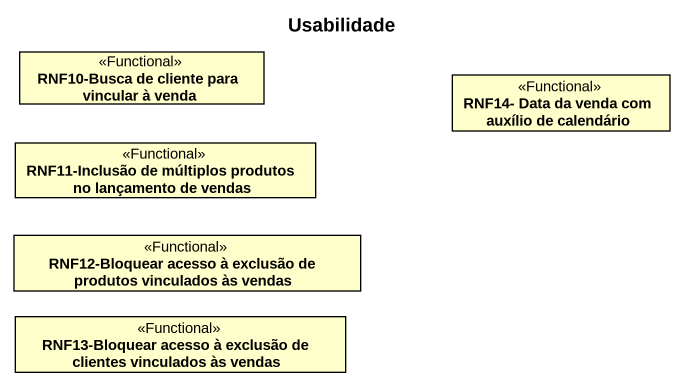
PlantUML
@startuml
title Usabilidade
hide circle
hide empty members
class "RNF10-Busca de cliente para vincular à venda" as RNF10_Busca_de_cliente_para <<Functional>>
class "RNF14- Data da venda com auxílio de calendário" as RNF14_Data_da_venda_com <<Functional>>
class "RNF11-Inclusão de múltiplos produtos no lançamento de vendas" as RNF11_Inclusão_de_múltiplos <<Functional>>
class "RNF12-Bloquear acesso à exclusão de produtos vinculados às vendas" as RNF12_Bloquear_acesso_à <<Functional>>
class "RNF13-Bloquear acesso à exclusão de clientes vinculados às vendas" as RNF13_Bloquear_acesso_à <<Functional>>
@enduml
